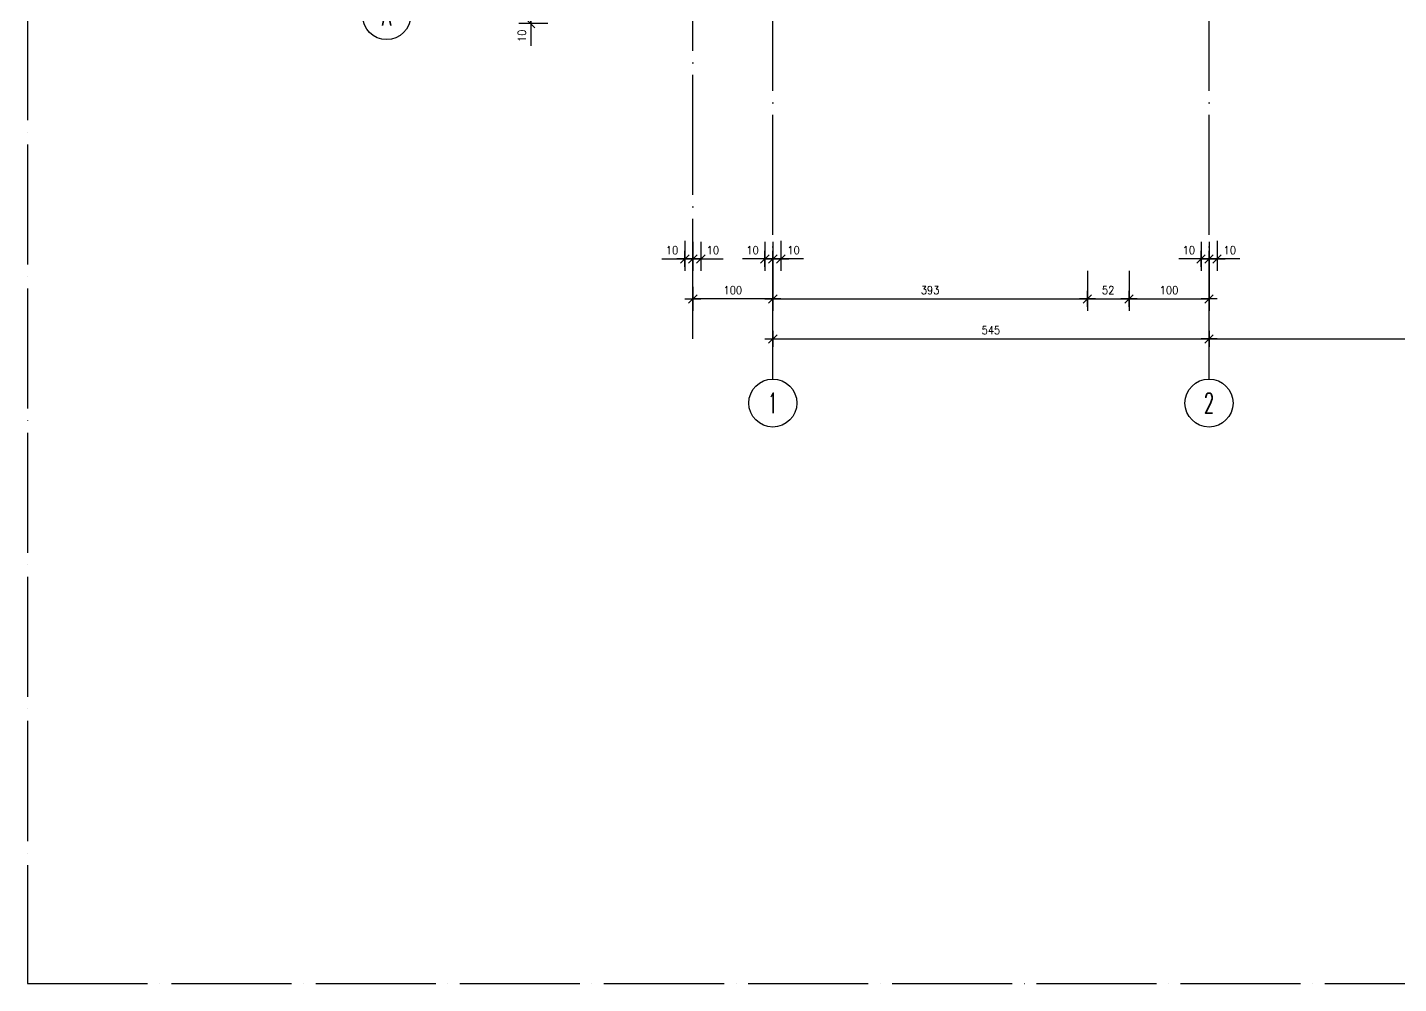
# Model space of a CAD drawing. Extents: x 2783 to 11950, y 3653 to 11429.
# Drawn here: x 2870 to 4583, y 3653 to 4848 of the extents above; entities that cross this region are included whole.
import ezdxf
from ezdxf.enums import TextEntityAlignment as Align

# ---------------------------------------------------------------- set-up
doc = ezdxf.new("R2010")
doc.units = 0
doc.header["$LTSCALE"] = 60
doc.header["$PDMODE"] = 1
doc.linetypes.add('EJES', pattern=[3, 2.5, -0.25, 0, -0.25])
doc.layers.get('0').update_dxf_attribs({"linetype": 'CONTINUOUS'})
doc.layers.get('DEFPOINTS').update_dxf_attribs({"linetype": 'CONTINUOUS'})
for name, color, linetype in [('COTAS', 3, 'CONTINUOUS'), ('EJES', 1, 'EJES'), ('TITULO', 6, 'CONTINUOUS')]:
    doc.layers.add(name, color=color, linetype=linetype)
doc.layers.add('CROP', color=8, linetype='EJES', plot=False)
doc.styles.add('COTAS', font='romans.shx', dxfattribs={"width": 0.9})
doc.dimstyles.new('50', dxfattribs={"dimtxt": 10, "dimasz": 1, "dimexe": 15, "dimexo": 0, "dimgap": 6, "dimtad": 1, "dimdec": 8, "dimdsep": 46, "dimtxsty": 'COTAS', "dimblk": '$COTA$', "dimcen": 0.09, "dimdle": 10, "dimclrd": 256, "dimclre": 256, "dimclrt": 2, "dimadec": 0, "dimazin": 0, "dimtfac": 1, "dimtdec": 8, "dimtmove": 0, "dimatfit": 2, "dimfxl": 35, "dimfxlon": 1, "dimtolj": 1, "dimarcsym": 0})

# ---------------------------------------------------------------- blocks, each defined once
blk = doc.blocks.new('*U8')
at = {"layer": 'CROP'}
blk.add_lwpolyline([(-1974.1, -572.3), (3557.7, -572.3), (3557.7, 2997.6), (-1974.1, 2997.6)], close=True, dxfattribs=at)
at = {"color": 2, "style": 'COTAS', "width": 0.9}
blk.add_attdef('ESCALA', (29.5, -27), '', height=12, dxfattribs=at)
at = {"layer": 'TITULO', "color": 7, "style": 'COTAS', "width": 0.9}
blk.add_attdef('TITULO', (25, 20), '', height=35, dxfattribs=at)
at = {"layer": 'TITULO', "color": 2, "style": 'COTAS', "width": 0.9}
blk.add_attdef('NV_LOSAS', text='', height=15, dxfattribs=at).set_placement((434.5, -56), align=Align.RIGHT)
blk.add_attdef('NIVEL', text='', height=15, dxfattribs=at).set_placement((522.8, -50), align=Align.MIDDLE)
blk.add_attdef('SIC', (602, -56), '', height=15, dxfattribs=at)
blk = doc.blocks.new('$COTA$')
at = {"layer": 'COTAS'}
for p, q in [((10, 0), (-10, 0)), ((5.3, 5.3), (-5.3, -5.3)), ((0, -10), (0, 10))]:
    blk.add_line(p, q, dxfattribs=at)
blk = doc.blocks.new('*D9')
at = {"layer": 'COTAS', "lineweight": -2, "transparency": 16777216}
for p, q in [((3801.5, 4458.7), (3801.5, 4473.7)), ((4346.5, 4458.7), (4346.5, 4473.7)), ((3802.5, 4458.7), (4345.5, 4458.7))]:
    blk.add_line(p, q, dxfattribs=at)
at = {"layer": 'DEFPOINTS', "color": 0, "transparency": 16777216}
for p in [(3801.5, 4458.7), (4346.5, 4458.7), (4346.5, 4458.7)]:
    blk.add_point(p, dxfattribs=at)
at = {"layer": 'COTAS', "lineweight": -2, "transparency": 16777216, "rotation": 180}
blk.add_blockref('$COTA$', (3801.5, 4458.7), dxfattribs=at)
at = {"layer": 'COTAS', "lineweight": -2, "transparency": 16777216}
blk.add_blockref('$COTA$', (4346.5, 4458.7), dxfattribs=at)
at = {"layer": 'COTAS', "color": 2, "transparency": 16777216, "insert": (4074, 4469.7), "char_height": 10, "attachment_point": 5, "style": 'COTAS'}
blk.add_mtext('\\A1;545', dxfattribs=at)
blk = doc.blocks.new('*D11')
at = {"layer": 'COTAS', "lineweight": -2, "transparency": 16777216}
for p, q in [((4346.5, 4458.7), (4346.5, 4473.7)), ((4920.5, 4458.7), (4920.5, 4473.7)), ((4347.5, 4458.7), (4919.5, 4458.7))]:
    blk.add_line(p, q, dxfattribs=at)
at = {"layer": 'DEFPOINTS', "color": 0, "transparency": 16777216}
for p in [(4346.5, 4458.7), (4920.5, 4458.7), (4920.5, 4458.7)]:
    blk.add_point(p, dxfattribs=at)
at = {"layer": 'COTAS', "lineweight": -2, "transparency": 16777216, "rotation": 180}
blk.add_blockref('$COTA$', (4346.5, 4458.7), dxfattribs=at)
at = {"layer": 'COTAS', "lineweight": -2, "transparency": 16777216}
blk.add_blockref('$COTA$', (4920.5, 4458.7), dxfattribs=at)
at = {"layer": 'COTAS', "color": 2, "transparency": 16777216, "insert": (4633.5, 4469.7), "char_height": 10, "attachment_point": 5, "style": 'COTAS'}
blk.add_mtext('\\A1;574', dxfattribs=at)
blk = doc.blocks.new('$EJE$')
at = {"color": 6}
blk.add_circle((0, 0), 30, dxfattribs=at)
at = {"color": 6, "style": 'COTAS', "width": 0.6}
blk.add_attdef('EJE', text='', height=25, dxfattribs=at).set_placement((0, 0), align=Align.MIDDLE)
blk = doc.blocks.new('*D65')
at = {"layer": 'COTAS', "lineweight": -2, "transparency": 16777216}
for p, q in [((3801.5, 4543.7), (3801.5, 4493.7)), ((4194.5, 4543.7), (4194.5, 4493.7)), ((3802.5, 4508.7), (4193.5, 4508.7))]:
    blk.add_line(p, q, dxfattribs=at)
at = {"layer": 'DEFPOINTS', "color": 0, "transparency": 16777216}
for p in [(3801.5, 4852.7), (4194.5, 4852.7), (4194.5, 4508.7)]:
    blk.add_point(p, dxfattribs=at)
at = {"layer": 'COTAS', "lineweight": -2, "transparency": 16777216, "rotation": 180}
blk.add_blockref('$COTA$', (3801.5, 4508.7), dxfattribs=at)
at = {"layer": 'COTAS', "lineweight": -2, "transparency": 16777216}
blk.add_blockref('$COTA$', (4194.5, 4508.7), dxfattribs=at)
at = {"layer": 'COTAS', "color": 2, "transparency": 16777216, "insert": (3998, 4519.7), "char_height": 10, "attachment_point": 5, "style": 'COTAS'}
blk.add_mtext('\\A1;393', dxfattribs=at)
blk = doc.blocks.new('*D66')
at = {"layer": 'COTAS', "lineweight": -2, "transparency": 16777216}
for p, q in [((4194.5, 4543.7), (4194.5, 4493.7)), ((4246.5, 4543.7), (4246.5, 4493.7)), ((4195.5, 4508.7), (4245.5, 4508.7))]:
    blk.add_line(p, q, dxfattribs=at)
at = {"layer": 'DEFPOINTS', "color": 0, "transparency": 16777216}
for p in [(4194.5, 4852.7), (4246.5, 4852.7), (4246.5, 4508.7)]:
    blk.add_point(p, dxfattribs=at)
at = {"layer": 'COTAS', "lineweight": -2, "transparency": 16777216, "rotation": 180}
blk.add_blockref('$COTA$', (4194.5, 4508.7), dxfattribs=at)
at = {"layer": 'COTAS', "lineweight": -2, "transparency": 16777216}
blk.add_blockref('$COTA$', (4246.5, 4508.7), dxfattribs=at)
at = {"layer": 'COTAS', "color": 2, "transparency": 16777216, "insert": (4220.5, 4519.7), "char_height": 10, "attachment_point": 5, "style": 'COTAS'}
blk.add_mtext('\\A1;52', dxfattribs=at)
blk = doc.blocks.new('*D83')
at = {"layer": 'COTAS', "lineweight": -2, "transparency": 16777216}
for p, q in [((3791.5, 4580.2), (3791.5, 4543.7)), ((3801.5, 4580.2), (3801.5, 4543.7)), ((3790.5, 4558.7), (3763.6, 4558.7)), ((3801.5, 4558.7), (3791.5, 4558.7)), ((3802.5, 4558.7), (3803.5, 4558.7))]:
    blk.add_line(p, q, dxfattribs=at)
at = {"layer": 'DEFPOINTS', "color": 0, "transparency": 16777216}
for p in [(3791.5, 4580.2), (3801.5, 4580.2), (3801.5, 4558.7)]:
    blk.add_point(p, dxfattribs=at)
at = {"layer": 'COTAS', "lineweight": -2, "transparency": 16777216}
blk.add_blockref('$COTA$', (3791.5, 4558.7), dxfattribs=at)
at = {"layer": 'COTAS', "lineweight": -2, "transparency": 16777216, "rotation": 180}
blk.add_blockref('$COTA$', (3801.5, 4558.7), dxfattribs=at)
at = {"layer": 'COTAS', "color": 2, "transparency": 16777216, "insert": (3776.2, 4569.7), "char_height": 10, "attachment_point": 5, "style": 'COTAS'}
blk.add_mtext('\\A1;10', dxfattribs=at)
blk = doc.blocks.new('*D84')
at = {"layer": 'COTAS', "lineweight": -2, "transparency": 16777216}
for p, q in [((3801.5, 4580.2), (3801.5, 4543.7)), ((3811.5, 4581.2), (3811.5, 4543.7)), ((3800.5, 4558.7), (3799.5, 4558.7)), ((3801.5, 4558.7), (3811.5, 4558.7)), ((3801.5, 4558.7), (3811.5, 4558.7)), ((3840, 4558.7), (3811.5, 4558.7)), ((3812.5, 4558.7), (3813.5, 4558.7))]:
    blk.add_line(p, q, dxfattribs=at)
at = {"layer": 'DEFPOINTS', "color": 0, "transparency": 16777216}
for p in [(3801.5, 4580.2), (3811.5, 4581.2), (3811.5, 4558.7)]:
    blk.add_point(p, dxfattribs=at)
at = {"layer": 'COTAS', "lineweight": -2, "transparency": 16777216}
blk.add_blockref('$COTA$', (3801.5, 4558.7), dxfattribs=at)
at = {"layer": 'COTAS', "lineweight": -2, "transparency": 16777216, "rotation": 180}
blk.add_blockref('$COTA$', (3811.5, 4558.7), dxfattribs=at)
at = {"layer": 'COTAS', "color": 2, "transparency": 16777216, "insert": (3827.4, 4569.7), "char_height": 10, "attachment_point": 5, "style": 'COTAS'}
blk.add_mtext('\\A1;10', dxfattribs=at)
blk = doc.blocks.new('*D97')
at = {"layer": 'COTAS', "lineweight": -2, "transparency": 16777216}
for p, q in [((3520.4, 4862.7), (3484, 4862.7)), ((3520.4, 4852.7), (3484, 4852.7)), ((3499, 4863.7), (3499, 4864.7)), ((3499, 4862.7), (3499, 4852.7)), ((3499, 4851.7), (3499, 4824.8))]:
    blk.add_line(p, q, dxfattribs=at)
at = {"layer": 'DEFPOINTS', "color": 0, "transparency": 16777216}
for p in [(3499, 4862.7), (3520.4, 4862.7), (3520.4, 4852.7)]:
    blk.add_point(p, dxfattribs=at)
at = {"layer": 'COTAS', "lineweight": -2, "transparency": 16777216}
for p, rotation in [((3499, 4862.7), 270), ((3499, 4852.7), 90)]:
    blk.add_blockref('$COTA$', p, dxfattribs=dict(at, rotation=rotation))
at = {"layer": 'COTAS', "color": 2, "transparency": 16777216, "insert": (3488, 4837.4), "char_height": 10, "attachment_point": 5, "rotation": 90, "style": 'COTAS'}
blk.add_mtext('\\A1;10', dxfattribs=at)
blk = doc.blocks.new('*D131')
at = {"layer": 'COTAS', "lineweight": -2, "transparency": 16777216}
for p, q in [((4246.5, 4543.7), (4246.5, 4493.7)), ((4346.5, 4543.7), (4346.5, 4493.7)), ((4247.5, 4508.7), (4345.5, 4508.7))]:
    blk.add_line(p, q, dxfattribs=at)
at = {"layer": 'DEFPOINTS', "color": 0, "transparency": 16777216}
for p in [(4246.5, 4543.7), (4346.5, 4543.7), (4346.5, 4508.7)]:
    blk.add_point(p, dxfattribs=at)
at = {"layer": 'COTAS', "lineweight": -2, "transparency": 16777216, "rotation": 180}
blk.add_blockref('$COTA$', (4246.5, 4508.7), dxfattribs=at)
at = {"layer": 'COTAS', "lineweight": -2, "transparency": 16777216}
blk.add_blockref('$COTA$', (4346.5, 4508.7), dxfattribs=at)
at = {"layer": 'COTAS', "color": 2, "transparency": 16777216, "insert": (4296.5, 4519.7), "char_height": 10, "attachment_point": 5, "style": 'COTAS'}
blk.add_mtext('\\A1;100', dxfattribs=at)
blk = doc.blocks.new('*D179')
at = {"layer": 'COTAS', "lineweight": -2, "transparency": 16777216}
for p, q in [((4336.5, 4580.2), (4336.5, 4543.7)), ((4346.5, 4580.2), (4346.5, 4543.7)), ((4335.5, 4558.7), (4308.6, 4558.7)), ((4346.5, 4558.7), (4336.5, 4558.7)), ((4347.5, 4558.7), (4348.5, 4558.7))]:
    blk.add_line(p, q, dxfattribs=at)
at = {"layer": 'DEFPOINTS', "color": 0, "transparency": 16777216}
for p in [(4336.5, 4580.2), (4346.5, 4580.2), (4346.5, 4558.7)]:
    blk.add_point(p, dxfattribs=at)
at = {"layer": 'COTAS', "lineweight": -2, "transparency": 16777216}
blk.add_blockref('$COTA$', (4336.5, 4558.7), dxfattribs=at)
at = {"layer": 'COTAS', "lineweight": -2, "transparency": 16777216, "rotation": 180}
blk.add_blockref('$COTA$', (4346.5, 4558.7), dxfattribs=at)
at = {"layer": 'COTAS', "color": 2, "transparency": 16777216, "insert": (4321.2, 4569.7), "char_height": 10, "attachment_point": 5, "style": 'COTAS'}
blk.add_mtext('\\A1;10', dxfattribs=at)
blk = doc.blocks.new('*D180')
at = {"layer": 'COTAS', "lineweight": -2, "transparency": 16777216}
for p, q in [((4346.5, 4580.2), (4346.5, 4543.7)), ((4356.5, 4581.2), (4356.5, 4543.7)), ((4345.5, 4558.7), (4344.5, 4558.7)), ((4346.5, 4558.7), (4356.5, 4558.7)), ((4346.5, 4558.7), (4356.5, 4558.7)), ((4385, 4558.7), (4356.5, 4558.7)), ((4357.5, 4558.7), (4358.5, 4558.7))]:
    blk.add_line(p, q, dxfattribs=at)
at = {"layer": 'DEFPOINTS', "color": 0, "transparency": 16777216}
for p in [(4346.5, 4580.2), (4356.5, 4581.2), (4356.5, 4558.7)]:
    blk.add_point(p, dxfattribs=at)
at = {"layer": 'COTAS', "lineweight": -2, "transparency": 16777216}
blk.add_blockref('$COTA$', (4346.5, 4558.7), dxfattribs=at)
at = {"layer": 'COTAS', "lineweight": -2, "transparency": 16777216, "rotation": 180}
blk.add_blockref('$COTA$', (4356.5, 4558.7), dxfattribs=at)
at = {"layer": 'COTAS', "color": 2, "transparency": 16777216, "insert": (4372.4, 4569.7), "char_height": 10, "attachment_point": 5, "style": 'COTAS'}
blk.add_mtext('\\A1;10', dxfattribs=at)
blk = doc.blocks.new('*D193')
at = {"layer": 'COTAS', "lineweight": -2, "transparency": 16777216}
for p, q in [((3701.5, 4523.7), (3701.5, 4493.7)), ((3801.5, 4473.7), (3801.5, 4523.7)), ((3800.5, 4508.7), (3702.5, 4508.7))]:
    blk.add_line(p, q, dxfattribs=at)
at = {"layer": 'DEFPOINTS', "color": 0, "transparency": 16777216}
for p in [(3701.5, 4523.7), (3701.5, 4508.7), (3801.5, 4473.7)]:
    blk.add_point(p, dxfattribs=at)
at = {"layer": 'COTAS', "lineweight": -2, "transparency": 16777216, "rotation": 180}
blk.add_blockref('$COTA$', (3701.5, 4508.7), dxfattribs=at)
at = {"layer": 'COTAS', "lineweight": -2, "transparency": 16777216}
blk.add_blockref('$COTA$', (3801.5, 4508.7), dxfattribs=at)
at = {"layer": 'COTAS', "color": 2, "transparency": 16777216, "insert": (3751.5, 4519.7), "char_height": 10, "attachment_point": 5, "style": 'COTAS'}
blk.add_mtext('\\A1;100', dxfattribs=at)
blk = doc.blocks.new('*D196')
at = {"layer": 'COTAS', "lineweight": -2, "transparency": 16777216}
for p, q in [((3701.5, 4580.2), (3701.5, 4543.7)), ((3711.5, 4580.2), (3711.5, 4543.7)), ((3700.5, 4558.7), (3699.5, 4558.7)), ((3701.5, 4558.7), (3711.5, 4558.7)), ((3712.5, 4558.7), (3739.4, 4558.7))]:
    blk.add_line(p, q, dxfattribs=at)
at = {"layer": 'DEFPOINTS', "color": 0, "transparency": 16777216}
for p in [(3701.5, 4580.2), (3711.5, 4580.2), (3701.5, 4558.7)]:
    blk.add_point(p, dxfattribs=at)
at = {"layer": 'COTAS', "lineweight": -2, "transparency": 16777216}
blk.add_blockref('$COTA$', (3701.5, 4558.7), dxfattribs=at)
at = {"layer": 'COTAS', "lineweight": -2, "transparency": 16777216, "rotation": 180}
blk.add_blockref('$COTA$', (3711.5, 4558.7), dxfattribs=at)
at = {"layer": 'COTAS', "color": 2, "transparency": 16777216, "insert": (3726.7, 4569.7), "char_height": 10, "attachment_point": 5, "style": 'COTAS'}
blk.add_mtext('\\A1;10', dxfattribs=at)
blk = doc.blocks.new('*D197')
at = {"layer": 'COTAS', "lineweight": -2, "transparency": 16777216}
for p, q in [((3691.5, 4581.2), (3691.5, 4543.7)), ((3701.5, 4580.2), (3701.5, 4543.7)), ((3662.9, 4558.7), (3691.5, 4558.7)), ((3690.5, 4558.7), (3689.5, 4558.7)), ((3701.5, 4558.7), (3691.5, 4558.7)), ((3701.5, 4558.7), (3691.5, 4558.7)), ((3702.5, 4558.7), (3703.5, 4558.7))]:
    blk.add_line(p, q, dxfattribs=at)
at = {"layer": 'DEFPOINTS', "color": 0, "transparency": 16777216}
for p in [(3691.5, 4581.2), (3701.5, 4580.2), (3691.5, 4558.7)]:
    blk.add_point(p, dxfattribs=at)
at = {"layer": 'COTAS', "lineweight": -2, "transparency": 16777216}
blk.add_blockref('$COTA$', (3691.5, 4558.7), dxfattribs=at)
at = {"layer": 'COTAS', "lineweight": -2, "transparency": 16777216, "rotation": 180}
blk.add_blockref('$COTA$', (3701.5, 4558.7), dxfattribs=at)
at = {"layer": 'COTAS', "color": 2, "transparency": 16777216, "insert": (3675.6, 4569.7), "char_height": 10, "attachment_point": 5, "style": 'COTAS'}
blk.add_mtext('\\A1;10', dxfattribs=at)

msp = doc.modelspace()

# ---------------------------------------------------------------- linework, layer by layer
at = {"layer": 'EJES'}
for points in [[(3801.45585631, 4408.70691493), (3801.45585631, 6873.70691493)], [(4346.45585631, 4408.70691493), (4346.45585631, 6873.70691493)], [(3701.45585631, 4458.70691493), (3701.45585631, 6823.70691493)]]:
    msp.add_lwpolyline(points, dxfattribs=at)

# ---------------------------------------------------------------- block references
msp.add_blockref('*U8', (4844.17858983, 4225.60696946))
for p, values in [((3318.95585631, 4862.70691493), {'EJE': 'A'}), ((3801.45585631, 4378.70691493), {'EJE': '1'}), ((4346.45585631, 4378.70691493), {'EJE': '2'})]:
    msp.add_blockref('$EJE$', p).add_auto_attribs(values)

# ---------------------------------------------------------------- dimensions: what is measured, and where the dimension line sits
at = {"layer": 'COTAS'}
for base, p1, p2, angle, picture, middle in [((3498.9558563143, 4862.7069149326), (3520.412354856, 4852.7069149326), (3520.412354856, 4862.7069149326), 90, '*D97', (3498.9558563143, 4837.4441754969)), ((3701.4558563143, 4558.7069149326), (3711.4558563143, 4580.1634134742), (3701.4558563143, 4580.1634134742), 180, '*D196', (3726.71859575, 4558.7069149326))]:
    dim = msp.add_linear_dim(base=base, p1=p1, p2=p2, angle=angle, dimstyle='50', dxfattribs=at)
    dim.commit()
    dim.dimension.update_dxf_attribs({"geometry": picture, "text_midpoint": middle, "dimtype": 160})
for base, p1, p2, picture, middle in [((4194.4558563143, 4508.7069149326), (3801.4558563143, 4852.7069149326), (4194.4558563143, 4852.7069149326), '*D65', (3997.9558563143, 4519.7069149326)), ((4346.4558563143, 4508.7069149326), (4246.4558563143, 4543.7069149326), (4346.4558563143, 4543.7069149326), '*D131', (4296.4558563143, 4519.7069149326)), ((4346.4558563143, 4458.7069149326), (3801.4558563143, 4458.7069149326), (4346.4558563143, 4458.7069149326), '*D9', (4073.9558563143, 4469.7069149326)), ((4920.4558563143, 4458.7069149326), (4346.4558563143, 4458.7069149326), (4920.4558563143, 4458.7069149326), '*D11', (4633.4558563143, 4469.7069149326))]:
    dim = msp.add_linear_dim(base=base, p1=p1, p2=p2, dimstyle='50', dxfattribs=at)
    dim.commit()
    dim.dimension.update_dxf_attribs({"geometry": picture, "text_midpoint": middle})
dim = msp.add_linear_dim(base=(4246.4558563143, 4508.7069149326), p1=(4194.4558563143, 4852.7069149326), p2=(4246.4558563143, 4852.7069149326), dimstyle='50', override={"dimtmove": 1}, dxfattribs=at)
dim.commit()
dim.dimension.update_dxf_attribs({"geometry": '*D66', "text_midpoint": (4220.4558563143, 4519.7069149326)})
dim = msp.add_linear_dim(base=(3691.4558563143, 4558.7069149326), p1=(3701.4558563143, 4580.1634134742), p2=(3691.4558563143, 4581.2496435303), angle=180, dimstyle='50', override={"dimtmove": 1}, dxfattribs=at)
dim.commit()
dim.dimension.update_dxf_attribs({"geometry": '*D197', "text_midpoint": (3675.5529000888, 4558.7069149326), "dimtype": 160})
for base, p1, p2, picture, middle in [((3801.4558563143, 4558.7069149326), (3791.4558563143, 4580.1634134742), (3801.4558563143, 4580.1634134742), '*D83', (3776.1931168787, 4558.7069149326)), ((4346.4558563143, 4558.7069149326), (4336.4558563143, 4580.1634134742), (4346.4558563143, 4580.1634134742), '*D179', (4321.1931168787, 4558.7069149326))]:
    dim = msp.add_linear_dim(base=base, p1=p1, p2=p2, dimstyle='50', dxfattribs=at)
    dim.commit()
    dim.dimension.update_dxf_attribs({"geometry": picture, "text_midpoint": middle, "dimtype": 160})
for base, p1, p2, picture, middle in [((3811.4558563143, 4558.7069149326), (3801.4558563143, 4580.1634134742), (3811.4558563143, 4581.2496435303), '*D84', (3827.3588125399, 4558.7069149326)), ((4356.4558563143, 4558.7069149326), (4346.4558563143, 4580.1634134742), (4356.4558563143, 4581.2496435303), '*D180', (4372.3588125399, 4558.7069149326))]:
    dim = msp.add_linear_dim(base=base, p1=p1, p2=p2, dimstyle='50', override={"dimtmove": 1}, dxfattribs=at)
    dim.commit()
    dim.dimension.update_dxf_attribs({"geometry": picture, "text_midpoint": middle, "dimtype": 160})
dim = msp.add_linear_dim(base=(3701.4558563143, 4508.7069149326), p1=(3801.4558563143, 4473.7069149326), p2=(3701.4558563143, 4523.7069149326), angle=180, dimstyle='50', dxfattribs=at)
dim.commit()
dim.dimension.update_dxf_attribs({"geometry": '*D193', "text_midpoint": (3751.4558563143, 4519.7069149326)})

doc.saveas('drawing.dxf')
